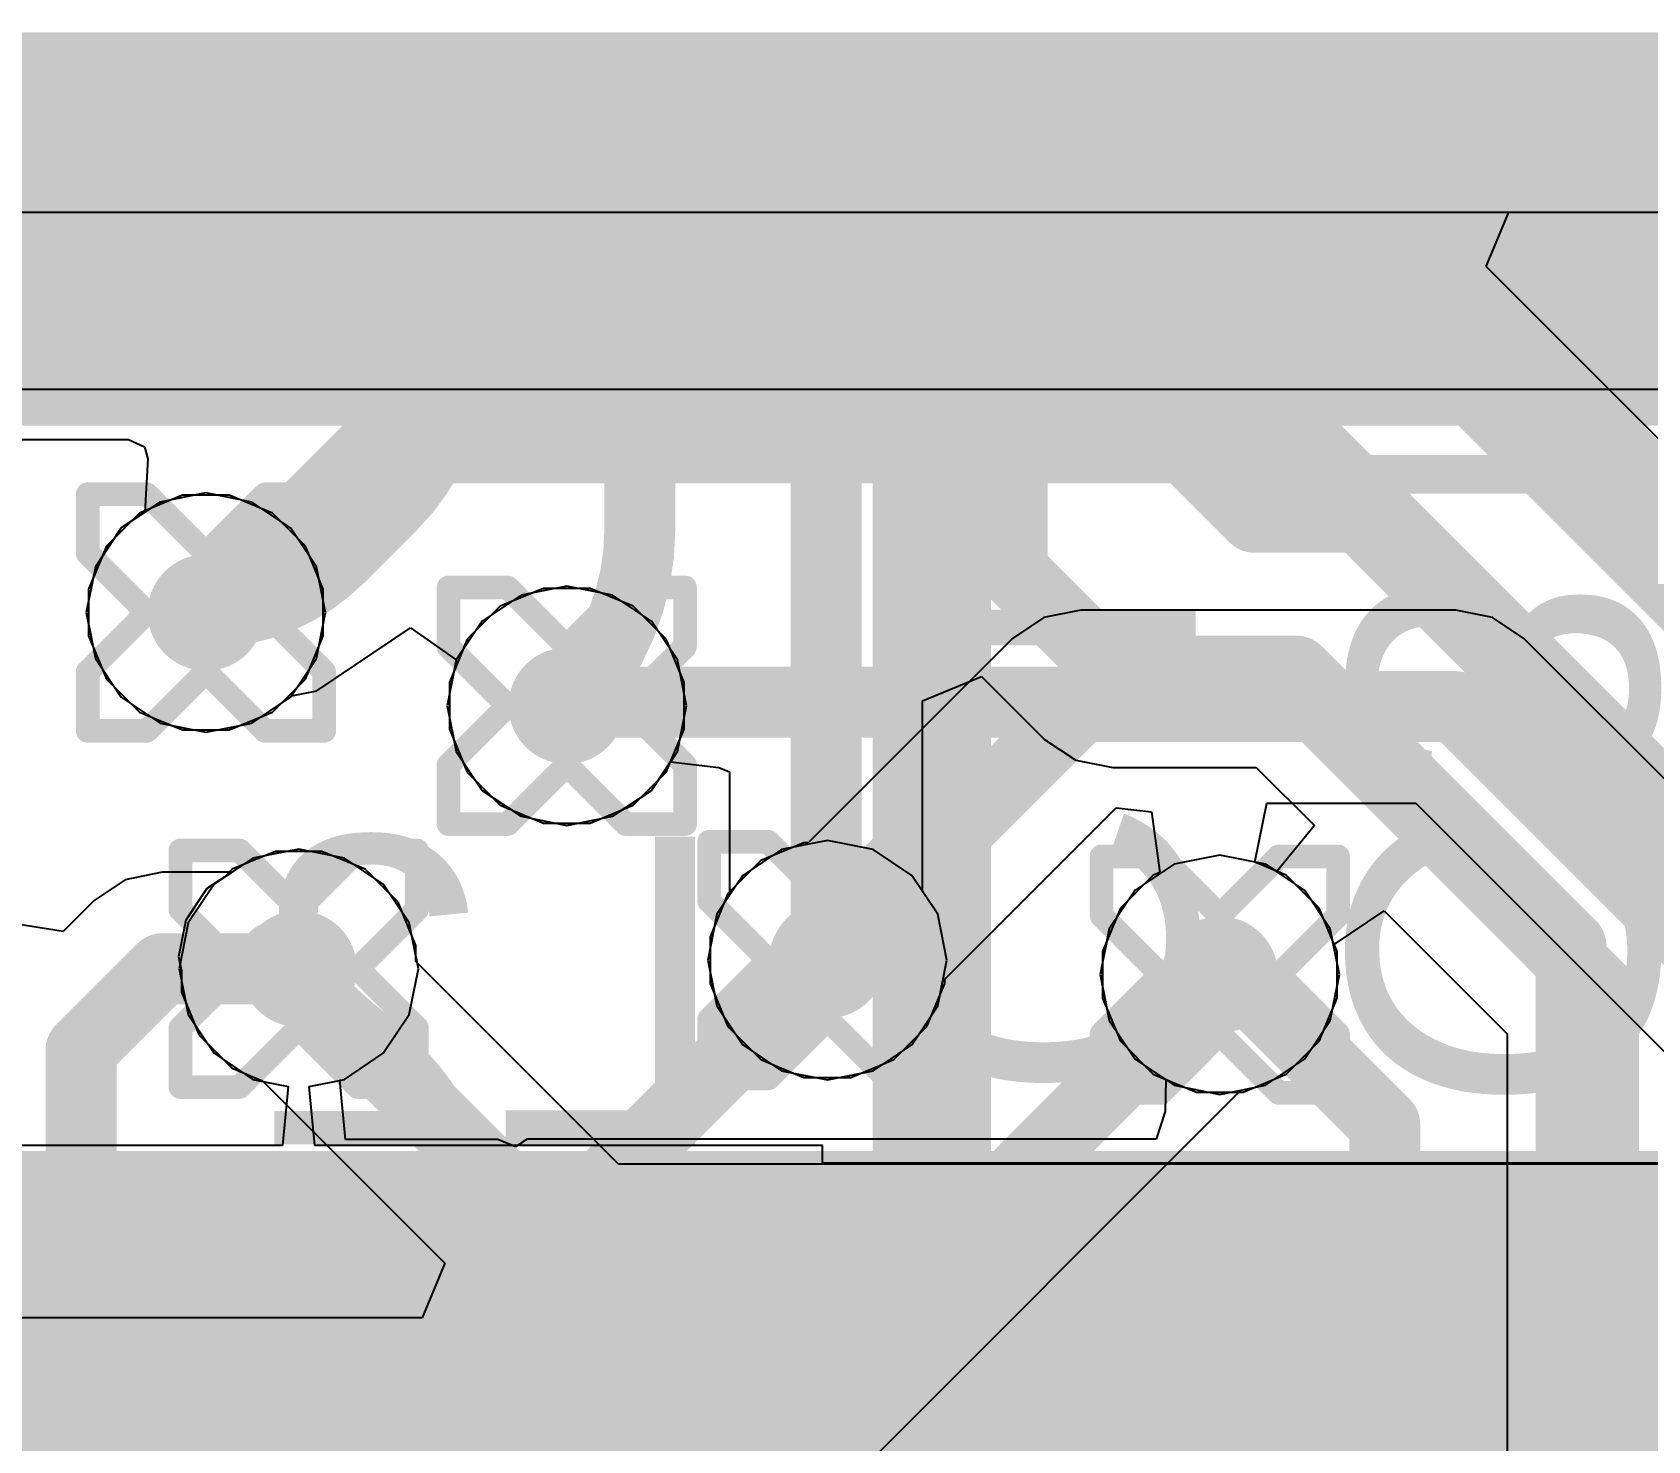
# Model space of a CAD drawing. Header units: inches. Extents: x 3 to 215, y 2 to 215.
# Drawn here: x 3.4126 to 3.5492, y 3.2759 to 3.395 of the extents above; entities that cross this region are included whole.
import ezdxf

# ---------------------------------------------------------------- set-up
doc = ezdxf.new("R2010")
doc.units = ezdxf.units.IN
doc.header["$MEASUREMENT"] = 0
for name, color, linetype in [('Board_Outline', 56, 'Continuous'), ('Bottom Layer', 5, 'Continuous'), ('Bottom Overlay', 54, 'Continuous'), ('Bottom Paste', 16, 'Continuous'), ('Bottom Solder', 6, 'Continuous'), ('Dimension', 6, 'Continuous'), ('Drill Drawing', 1, 'Continuous'), ('Layer 1', 16, 'Continuous'), ('Layer 2', 76, 'Continuous'), ('Top Layer', 1, 'Continuous'), ('Top Solder', 216, 'Continuous'), ('Via Holes', 16, 'Continuous')]:
    doc.layers.add(name, color=color, linetype=linetype)
doc.styles.add('Arial', font='', dxfattribs={"height": 0.2})
doc.styles.get('Arial').set_extended_font_data('Arial')

# ---------------------------------------------------------------- blocks, each defined once
blk = doc.blocks.new('WPN201610M1R0MT_B_11')
at = {"layer": 'Bottom Layer'}
for points in [[(-0.04134, 0.03346), (-0.01378, 0.03346), (-0.01378, -0.03346), (-0.04134, -0.03346)], [(0.01378, 0.03346), (0.04134, 0.03346), (0.04134, -0.03346), (0.01378, -0.03346)]]:
    blk.add_hatch(color=5, dxfattribs=at).paths.add_polyline_path(points)
at = {"layer": 'Bottom Paste'}
for points in [[(-0.04134, 0.03346), (-0.01378, 0.03346), (-0.01378, -0.03346), (-0.04134, -0.03346)], [(0.01378, 0.03346), (0.04134, 0.03346), (0.04134, -0.03346), (0.01378, -0.03346)]]:
    blk.add_hatch(color=16, dxfattribs=at).paths.add_polyline_path(points)
at = {"layer": 'Bottom Solder'}
for points in [[(-0.04534, 0.03746), (-0.00978, 0.03746), (-0.00978, -0.03746), (-0.04534, -0.03746)], [(0.00978, 0.03746), (0.04534, 0.03746), (0.04534, -0.03746), (0.00978, -0.03746)]]:
    blk.add_hatch(color=6, dxfattribs=at).paths.add_polyline_path(points)
at = {"layer": 'Bottom Overlay', "const_width": 0.005}
for points in [[(0.008, 0.034), (-0.009, 0.034)], [(0.008, -0.034), (-0.009, -0.034)]]:
    blk.add_lwpolyline(points, dxfattribs=at)
at = {"layer": 'Bottom Overlay', "const_width": 0.0025}
for points in [[(-0.01025, 0.034, 1), (-0.00775, 0.034, 1)], [(0.00675, 0.034, 1), (0.00925, 0.034, 1)], [(-0.01025, -0.034, 1), (-0.00775, -0.034, 1)], [(0.00675, -0.034, 1), (0.00925, -0.034, 1)]]:
    blk.add_lwpolyline(points, format="xyb", close=True, dxfattribs=at)
blk = doc.blocks.new('BM20B_0_8__24DS_0_4V_51__35')
at = {"layer": 'Top Layer'}
for points in [[(-0.07539, 0.05118), (-0.06634, 0.05118), (-0.06634, 0.03465), (-0.07539, 0.03465)], [(-0.05965, 0.05118), (-0.05059, 0.05118), (-0.05059, 0.03465), (-0.05965, 0.03465)], [(-0.0439, 0.05118), (-0.03484, 0.05118), (-0.03484, 0.03465), (-0.0439, 0.03465)], [(-0.02815, 0.05118), (-0.01909, 0.05118), (-0.01909, 0.03465), (-0.02815, 0.03465)], [(-0.0124, 0.05118), (-0.00335, 0.05118), (-0.00335, 0.03465), (-0.0124, 0.03465)], [(0.00335, 0.05118), (0.0124, 0.05118), (0.0124, 0.03465), (0.00335, 0.03465)], [(0.01909, 0.05118), (0.02815, 0.05118), (0.02815, 0.03465), (0.01909, 0.03465)], [(0.03484, 0.05118), (0.0439, 0.05118), (0.0439, 0.03465), (0.03484, 0.03465)], [(0.05059, 0.05118), (0.05965, 0.05118), (0.05965, 0.03465), (0.05059, 0.03465)], [(-0.07539, -0.03465), (-0.06634, -0.03465), (-0.06634, -0.05118), (-0.07539, -0.05118)], [(-0.05965, -0.03465), (-0.05059, -0.03465), (-0.05059, -0.05118), (-0.05965, -0.05118)], [(-0.0439, -0.03465), (-0.03484, -0.03465), (-0.03484, -0.05118), (-0.0439, -0.05118)], [(-0.02815, -0.03465), (-0.01909, -0.03465), (-0.01909, -0.05118), (-0.02815, -0.05118)], [(-0.0124, -0.03465), (-0.00335, -0.03465), (-0.00335, -0.05118), (-0.0124, -0.05118)], [(0.00335, -0.03465), (0.0124, -0.03465), (0.0124, -0.05118), (0.00335, -0.05118)], [(0.01909, -0.03465), (0.02815, -0.03465), (0.02815, -0.05118), (0.01909, -0.05118)], [(0.03484, -0.03465), (0.0439, -0.03465), (0.0439, -0.05118), (0.03484, -0.05118)], [(0.05059, -0.03465), (0.05965, -0.03465), (0.05965, -0.05118), (0.05059, -0.05118)]]:
    blk.add_hatch(color=1, dxfattribs=at).paths.add_polyline_path(points)
at = {"layer": 'Top Solder'}
for points in [[(-0.07939, 0.05518), (-0.06234, 0.05518), (-0.06234, 0.03065), (-0.07939, 0.03065)], [(-0.06365, 0.05518), (-0.04659, 0.05518), (-0.04659, 0.03065), (-0.06365, 0.03065)], [(-0.0479, 0.05518), (-0.03084, 0.05518), (-0.03084, 0.03065), (-0.0479, 0.03065)], [(-0.03215, 0.05518), (-0.01509, 0.05518), (-0.01509, 0.03065), (-0.03215, 0.03065)], [(-0.0164, 0.05518), (0.00065, 0.05518), (0.00065, 0.03065), (-0.0164, 0.03065)], [(-0.00065, 0.05518), (0.0164, 0.05518), (0.0164, 0.03065), (-0.00065, 0.03065)], [(0.01509, 0.05518), (0.03215, 0.05518), (0.03215, 0.03065), (0.01509, 0.03065)], [(0.03084, 0.05518), (0.0479, 0.05518), (0.0479, 0.03065), (0.03084, 0.03065)], [(0.04659, 0.05518), (0.06365, 0.05518), (0.06365, 0.03065), (0.04659, 0.03065)], [(-0.07939, -0.03065), (-0.06234, -0.03065), (-0.06234, -0.05518), (-0.07939, -0.05518)], [(-0.06365, -0.03065), (-0.04659, -0.03065), (-0.04659, -0.05518), (-0.06365, -0.05518)], [(-0.0479, -0.03065), (-0.03084, -0.03065), (-0.03084, -0.05518), (-0.0479, -0.05518)], [(-0.03215, -0.03065), (-0.01509, -0.03065), (-0.01509, -0.05518), (-0.03215, -0.05518)], [(-0.0164, -0.03065), (0.00065, -0.03065), (0.00065, -0.05518), (-0.0164, -0.05518)], [(-0.00065, -0.03065), (0.0164, -0.03065), (0.0164, -0.05518), (-0.00065, -0.05518)], [(0.01509, -0.03065), (0.03215, -0.03065), (0.03215, -0.05518), (0.01509, -0.05518)], [(0.03084, -0.03065), (0.0479, -0.03065), (0.0479, -0.05518), (0.03084, -0.05518)], [(0.04659, -0.03065), (0.06365, -0.03065), (0.06365, -0.05518), (0.04659, -0.05518)]]:
    blk.add_hatch(color=216, dxfattribs=at).paths.add_polyline_path(points)
blk = doc.blocks.new('C___0402_B_61')
at = {"layer": 'Bottom Layer'}
for points in [[(-0.0095, 0.0125), (-0.0095, -0.0125), (-0.0275, -0.0125), (-0.0275, 0.0125)], [(0.0275, 0.0125), (0.0275, -0.0125), (0.0095, -0.0125), (0.0095, 0.0125)]]:
    blk.add_hatch(color=5, dxfattribs=at).paths.add_polyline_path(points)
at = {"layer": 'Bottom Paste'}
for points in [[(-0.0095, 0.0125), (-0.0095, -0.0125), (-0.0275, -0.0125), (-0.0275, 0.0125)], [(0.0275, 0.0125), (0.0275, -0.0125), (0.0095, -0.0125), (0.0095, 0.0125)]]:
    blk.add_hatch(color=16, dxfattribs=at).paths.add_polyline_path(points)
at = {"layer": 'Bottom Solder'}
for points in [[(-0.00714, 0.01486), (-0.00714, -0.01486), (-0.02986, -0.01486), (-0.02986, 0.01486)], [(0.02986, 0.01486), (0.02986, -0.01486), (0.00714, -0.01486), (0.00714, 0.01486)]]:
    blk.add_hatch(color=6, dxfattribs=at).paths.add_polyline_path(points)
at = {"layer": 'Bottom Overlay', "const_width": 0.005}
for points in [[(-0.031, 0.016), (-0.011, 0.016)], [(-0.031, 0.016), (-0.031, -0.016)], [(0.011, 0.016), (0.031, 0.016)], [(0.031, 0.016), (0.031, -0.016)], [(-0.031, -0.016), (-0.011, -0.016)], [(0.011, -0.016), (0.031, -0.016)]]:
    blk.add_lwpolyline(points, dxfattribs=at)
at = {"layer": 'Bottom Overlay', "const_width": 0.0025}
for points in [[(-0.03225, 0.016, 1), (-0.02975, 0.016, 1)], [(-0.03225, 0.016, 1), (-0.02975, 0.016, 1)], [(-0.01225, 0.016, 1), (-0.00975, 0.016, 1)], [(0.00975, 0.016, 1), (0.01225, 0.016, 1)], [(0.02975, 0.016, 1), (0.03225, 0.016, 1)], [(0.02975, 0.016, 1), (0.03225, 0.016, 1)], [(-0.03225, -0.016, 1), (-0.02975, -0.016, 1)], [(-0.03225, -0.016, 1), (-0.02975, -0.016, 1)], [(-0.01225, -0.016, 1), (-0.00975, -0.016, 1)], [(0.00975, -0.016, 1), (0.01225, -0.016, 1)], [(0.02975, -0.016, 1), (0.03225, -0.016, 1)], [(0.02975, -0.016, 1), (0.03225, -0.016, 1)]]:
    blk.add_lwpolyline(points, format="xyb", close=True, dxfattribs=at)
blk = doc.blocks.new('C___0402_B_62')
at = {"layer": 'Bottom Layer'}
for points in [[(-0.0095, 0.0125), (-0.0095, -0.0125), (-0.0275, -0.0125), (-0.0275, 0.0125)], [(0.0275, 0.0125), (0.0275, -0.0125), (0.0095, -0.0125), (0.0095, 0.0125)]]:
    blk.add_hatch(color=5, dxfattribs=at).paths.add_polyline_path(points)
at = {"layer": 'Bottom Paste'}
for points in [[(-0.0095, 0.0125), (-0.0095, -0.0125), (-0.0275, -0.0125), (-0.0275, 0.0125)], [(0.0275, 0.0125), (0.0275, -0.0125), (0.0095, -0.0125), (0.0095, 0.0125)]]:
    blk.add_hatch(color=16, dxfattribs=at).paths.add_polyline_path(points)
at = {"layer": 'Bottom Solder'}
for points in [[(-0.00714, 0.01486), (-0.00714, -0.01486), (-0.02986, -0.01486), (-0.02986, 0.01486)], [(0.02986, 0.01486), (0.02986, -0.01486), (0.00714, -0.01486), (0.00714, 0.01486)]]:
    blk.add_hatch(color=6, dxfattribs=at).paths.add_polyline_path(points)
at = {"layer": 'Bottom Overlay', "const_width": 0.005}
for points in [[(-0.031, 0.016), (-0.011, 0.016)], [(-0.031, 0.016), (-0.031, -0.016)], [(0.011, 0.016), (0.031, 0.016)], [(0.031, 0.016), (0.031, -0.016)], [(-0.031, -0.016), (-0.011, -0.016)], [(0.011, -0.016), (0.031, -0.016)]]:
    blk.add_lwpolyline(points, dxfattribs=at)
at = {"layer": 'Bottom Overlay', "const_width": 0.0025}
for points in [[(-0.03225, 0.016, 1), (-0.02975, 0.016, 1)], [(-0.03225, 0.016, 1), (-0.02975, 0.016, 1)], [(-0.01225, 0.016, 1), (-0.00975, 0.016, 1)], [(0.00975, 0.016, 1), (0.01225, 0.016, 1)], [(0.02975, 0.016, 1), (0.03225, 0.016, 1)], [(0.02975, 0.016, 1), (0.03225, 0.016, 1)], [(-0.03225, -0.016, 1), (-0.02975, -0.016, 1)], [(-0.03225, -0.016, 1), (-0.02975, -0.016, 1)], [(-0.01225, -0.016, 1), (-0.00975, -0.016, 1)], [(0.00975, -0.016, 1), (0.01225, -0.016, 1)], [(0.02975, -0.016, 1), (0.03225, -0.016, 1)], [(0.02975, -0.016, 1), (0.03225, -0.016, 1)]]:
    blk.add_lwpolyline(points, format="xyb", close=True, dxfattribs=at)

msp = doc.modelspace()

# ---------------------------------------------------------------- hatches: boundary and pattern name
at = {"layer": 'Bottom Layer'}
h = msp.add_hatch(color=5, dxfattribs=at)
edge = h.paths.add_edge_path()
edge.add_arc((3.42732, 3.34595), 0.00492, 0, 360)
h = msp.add_hatch(color=5, dxfattribs=at)
edge = h.paths.add_edge_path()
edge.add_arc((3.45783, 3.33807), 0.00492, 0, 360)
h = msp.add_hatch(color=5, dxfattribs=at)
edge = h.paths.add_edge_path()
edge.add_arc((3.43516, 3.31584), 0.00492, 0, 360)
h = msp.add_hatch(color=5, dxfattribs=at)
edge = h.paths.add_edge_path()
edge.add_arc((3.47987, 3.31657), 0.00492, 0, 360)
h = msp.add_hatch(color=5, dxfattribs=at)
edge = h.paths.add_edge_path()
edge.add_arc((3.51305, 3.31534), 0.00492, 0, 360)
msp.add_hatch(color=5, dxfattribs=at).paths.add_polyline_path([(3.433, 3.274), (3.551, 3.274), (3.551, 3.294), (3.433, 3.294)])
at = {"layer": 'Layer 1'}
h = msp.add_hatch(color=16, dxfattribs=at)
edge = h.paths.add_edge_path()
edge.add_arc((3.42732, 3.34595), 0.00492, 0, 360)
h = msp.add_hatch(color=16, dxfattribs=at)
edge = h.paths.add_edge_path()
edge.add_arc((3.45783, 3.33807), 0.00492, 0, 360)
h = msp.add_hatch(color=16, dxfattribs=at)
edge = h.paths.add_edge_path()
edge.add_arc((3.43516, 3.31584), 0.00492, 0, 360)
h = msp.add_hatch(color=16, dxfattribs=at)
edge = h.paths.add_edge_path()
edge.add_arc((3.47987, 3.31657), 0.00492, 0, 360)
h = msp.add_hatch(color=16, dxfattribs=at)
edge = h.paths.add_edge_path()
edge.add_arc((3.51305, 3.31534), 0.00492, 0, 360)
at = {"layer": 'Layer 2'}
h = msp.add_hatch(color=76, dxfattribs=at)
edge = h.paths.add_edge_path()
edge.add_arc((3.42732, 3.34595), 0.00492, 0, 360)
h = msp.add_hatch(color=76, dxfattribs=at)
edge = h.paths.add_edge_path()
edge.add_arc((3.45783, 3.33807), 0.00492, 0, 360)
h = msp.add_hatch(color=76, dxfattribs=at)
edge = h.paths.add_edge_path()
edge.add_arc((3.43516, 3.31584), 0.00492, 0, 360)
h = msp.add_hatch(color=76, dxfattribs=at)
edge = h.paths.add_edge_path()
edge.add_arc((3.47987, 3.31657), 0.00492, 0, 360)
h = msp.add_hatch(color=76, dxfattribs=at)
edge = h.paths.add_edge_path()
edge.add_arc((3.51305, 3.31534), 0.00492, 0, 360)
at = {"layer": 'Top Layer'}
for points in [[(3.42076, 3.383), (3.367, 3.383), (3.367, 3.366), (3.42076, 3.366)], [(3.523, 3.366), (3.547, 3.366), (3.547, 3.382), (3.523, 3.382)], [(3.43251, 3.28053), (3.452, 3.28053), (3.452, 3.296), (3.43251, 3.296)]]:
    msp.add_hatch(color=1, dxfattribs=at).paths.add_polyline_path(points)
h = msp.add_hatch(color=1, dxfattribs=at)
edge = h.paths.add_edge_path()
edge.add_arc((3.42732, 3.34595), 0.00492, 0, 360)
h = msp.add_hatch(color=1, dxfattribs=at)
edge = h.paths.add_edge_path()
edge.add_arc((3.45783, 3.33807), 0.00492, 0, 360)
h = msp.add_hatch(color=1, dxfattribs=at)
edge = h.paths.add_edge_path()
edge.add_arc((3.43516, 3.31584), 0.00492, 0, 360)
h = msp.add_hatch(color=1, dxfattribs=at)
edge = h.paths.add_edge_path()
edge.add_arc((3.47987, 3.31657), 0.00492, 0, 360)
h = msp.add_hatch(color=1, dxfattribs=at)
edge = h.paths.add_edge_path()
edge.add_arc((3.51305, 3.31534), 0.00492, 0, 360)
at = {"layer": 'Via Holes'}
h = msp.add_hatch(color=7, dxfattribs=at)
edge = h.paths.add_edge_path()
edge.add_arc((3.42732, 3.34595), 0.00394, 0, 360)
h = msp.add_hatch(color=7, dxfattribs=at)
edge = h.paths.add_edge_path()
edge.add_arc((3.45783, 3.33807), 0.00394, 0, 360)
h = msp.add_hatch(color=7, dxfattribs=at)
edge = h.paths.add_edge_path()
edge.add_arc((3.43516, 3.31584), 0.00394, 0, 360)
h = msp.add_hatch(color=7, dxfattribs=at)
edge = h.paths.add_edge_path()
edge.add_arc((3.47987, 3.31657), 0.00394, 0, 360)
h = msp.add_hatch(color=7, dxfattribs=at)
edge = h.paths.add_edge_path()
edge.add_arc((3.51305, 3.31534), 0.00394, 0, 360)

# ---------------------------------------------------------------- linework, layer by layer
at = {"layer": 'Board_Outline', "const_width": 0.01}
msp.add_lwpolyline([(3.095, 3.39), (3.8824, 3.39)], dxfattribs=at)
at = {"layer": 'Bottom Layer'}
for p, q in [((3.38565, 3.36484), (3.55562, 3.36484)), ((3.42344, 3.35529), (3.42016, 3.3531)), ((3.42732, 3.35606), (3.42344, 3.35529)), ((3.43119, 3.35529), (3.42732, 3.35606)), ((3.43447, 3.3531), (3.43119, 3.35529)), ((3.42016, 3.3531), (3.41797, 3.34982)), ((3.43666, 3.34982), (3.43447, 3.3531)), ((3.41797, 3.34982), (3.4172, 3.34595)), ((3.43743, 3.34595), (3.43666, 3.34982)), ((3.45783, 3.34819), (3.45396, 3.34742)), ((3.46171, 3.34742), (3.45783, 3.34819)), ((3.45396, 3.34742), (3.45068, 3.34522)), ((3.46499, 3.34522), (3.46171, 3.34742)), ((3.4172, 3.34595), (3.41797, 3.34208)), ((3.43666, 3.34208), (3.43743, 3.34595)), ((3.45068, 3.34522), (3.44849, 3.34194)), ((3.46718, 3.34194), (3.46499, 3.34522)), ((3.41797, 3.34208), (3.42016, 3.3388)), ((3.43447, 3.3388), (3.43666, 3.34208)), ((3.44849, 3.34194), (3.44772, 3.33807)), ((3.46795, 3.33807), (3.46718, 3.34194)), ((3.42016, 3.3388), (3.42344, 3.3366)), ((3.43119, 3.3366), (3.43447, 3.3388)), ((3.44772, 3.33807), (3.44849, 3.3342)), ((3.46718, 3.3342), (3.46795, 3.33807)), ((3.42344, 3.3366), (3.42732, 3.33583)), ((3.42732, 3.33583), (3.43119, 3.3366)), ((3.44849, 3.3342), (3.45068, 3.33092)), ((3.46499, 3.33092), (3.46718, 3.3342)), ((3.45068, 3.33092), (3.45396, 3.32873)), ((3.46171, 3.32873), (3.46499, 3.33092)), ((3.45396, 3.32873), (3.45783, 3.32796)), ((3.45783, 3.32796), (3.46171, 3.32873)), ((3.47987, 3.32668), (3.476, 3.32591)), ((3.48374, 3.32591), (3.47987, 3.32668)), ((3.43129, 3.32518), (3.42801, 3.32299)), ((3.43516, 3.32595), (3.43129, 3.32518)), ((3.43903, 3.32518), (3.43516, 3.32595)), ((3.44231, 3.32299), (3.43903, 3.32518)), ((3.476, 3.32591), (3.47271, 3.32372)), ((3.48702, 3.32372), (3.48374, 3.32591)), ((3.51305, 3.32545), (3.50918, 3.32468)), ((3.51692, 3.32468), (3.51305, 3.32545)), ((3.47271, 3.32372), (3.47052, 3.32044)), ((3.48921, 3.32044), (3.48702, 3.32372)), ((3.50918, 3.32468), (3.50589, 3.32249)), ((3.5202, 3.32249), (3.51692, 3.32468)), ((3.42801, 3.32299), (3.42582, 3.31971)), ((3.44451, 3.31971), (3.44231, 3.32299)), ((3.50589, 3.32249), (3.5037, 3.31921)), ((3.52239, 3.31921), (3.5202, 3.32249)), ((3.42582, 3.31971), (3.42505, 3.31584)), ((3.44528, 3.31584), (3.44451, 3.31971)), ((3.47052, 3.32044), (3.46975, 3.31657)), ((3.48998, 3.31657), (3.48921, 3.32044)), ((3.5037, 3.31921), (3.50293, 3.31534)), ((3.52316, 3.31534), (3.52239, 3.31921)), ((3.42505, 3.31584), (3.42582, 3.31197)), ((3.44451, 3.31197), (3.44528, 3.31584)), ((3.46975, 3.31657), (3.47052, 3.3127)), ((3.48921, 3.3127), (3.48998, 3.31657)), ((3.50293, 3.31534), (3.5037, 3.31147)), ((3.52239, 3.31147), (3.52316, 3.31534)), ((3.47052, 3.3127), (3.47271, 3.30942)), ((3.48702, 3.30942), (3.48921, 3.3127)), ((3.42582, 3.31197), (3.42801, 3.30869)), ((3.44231, 3.30869), (3.44451, 3.31197)), ((3.5037, 3.31147), (3.50589, 3.30819)), ((3.5202, 3.30819), (3.52239, 3.31147)), ((3.42801, 3.30869), (3.43129, 3.30649)), ((3.43903, 3.30649), (3.44231, 3.30869)), ((3.47271, 3.30942), (3.476, 3.30722)), ((3.48374, 3.30722), (3.48702, 3.30942)), ((3.476, 3.30722), (3.47987, 3.30645)), ((3.47987, 3.30645), (3.48374, 3.30722)), ((3.50589, 3.30819), (3.50918, 3.30599)), ((3.51692, 3.30599), (3.5202, 3.30819)), ((3.43129, 3.30649), (3.43428, 3.3059)), ((3.43428, 3.3059), (3.43379, 3.3009)), ((3.43604, 3.3059), (3.43903, 3.30649)), ((3.43653, 3.3009), (3.43604, 3.3059)), ((3.50918, 3.30599), (3.51305, 3.30522)), ((3.51305, 3.30522), (3.51692, 3.30599)), ((3.43379, 3.3009), (3.40949, 3.3009)), ((3.47946, 3.3009), (3.43653, 3.3009)), ((3.47946, 3.29941), (3.47946, 3.3009)), ((3.551, 3.29941), (3.47946, 3.29941))]:
    msp.add_line(p, q, dxfattribs=at)
at = {"layer": 'Bottom Layer', "const_width": 0.006}
for points in [[(3.38, 3.373), (3.57586, 3.373)], [(3.4, 3.26), (3.42212, 3.28212)], [(3.42212, 3.28212), (3.455, 3.28212)]]:
    msp.add_lwpolyline(points, dxfattribs=at)
at = {"layer": 'Bottom Layer', "const_width": 0.003}
for points in [[(3.42062, 3.28212, 1), (3.42362, 3.28212, 1)], [(3.42062, 3.28212, 1), (3.42362, 3.28212, 1)], [(3.4535, 3.28212, 1), (3.4565, 3.28212, 1)]]:
    msp.add_lwpolyline(points, format="xyb", close=True, dxfattribs=at)
at = {"layer": 'Dimension', "const_width": 0.01}
msp.add_lwpolyline([(3.4887, 2.6026), (3.4887, 3.39)], dxfattribs=at)
at = {"layer": 'Dimension', "const_width": 0.005}
msp.add_lwpolyline([(3.4862, 3.39, 1), (3.4912, 3.39, 1)], format="xyb", close=True, dxfattribs=at)
at = {"layer": 'Drill Drawing', "const_width": 0.002}
for points in [[(3.41732, 3.35095), (3.41732, 3.35595)], [(3.41732, 3.35595), (3.42232, 3.35595)], [(3.42232, 3.35595), (3.42732, 3.35095)], [(3.42732, 3.35095), (3.43232, 3.35595)], [(3.43232, 3.35595), (3.43732, 3.35595)], [(3.43732, 3.35095), (3.43732, 3.35595)], [(3.41732, 3.35095), (3.42232, 3.34595)], [(3.43232, 3.34595), (3.43732, 3.35095)], [(3.44783, 3.34307), (3.44783, 3.34807)], [(3.44783, 3.34807), (3.45283, 3.34807)], [(3.45283, 3.34807), (3.45783, 3.34307)], [(3.45783, 3.34307), (3.46283, 3.34807)], [(3.46283, 3.34807), (3.46783, 3.34807)], [(3.46783, 3.34307), (3.46783, 3.34807)], [(3.41732, 3.34095), (3.42232, 3.34595)], [(3.43232, 3.34595), (3.43732, 3.34095)], [(3.44783, 3.34307), (3.45283, 3.33807)], [(3.46283, 3.33807), (3.46783, 3.34307)], [(3.41732, 3.33595), (3.41732, 3.34095)], [(3.42232, 3.33595), (3.42732, 3.34095)], [(3.42732, 3.34095), (3.43232, 3.33595)], [(3.43732, 3.33595), (3.43732, 3.34095)], [(3.44783, 3.33307), (3.45283, 3.33807)], [(3.46283, 3.33807), (3.46783, 3.33307)], [(3.41732, 3.33595), (3.42232, 3.33595)], [(3.43232, 3.33595), (3.43732, 3.33595)], [(3.44783, 3.32807), (3.44783, 3.33307)], [(3.45283, 3.32807), (3.45783, 3.33307)], [(3.45783, 3.33307), (3.46283, 3.32807)], [(3.46783, 3.32807), (3.46783, 3.33307)], [(3.44783, 3.32807), (3.45283, 3.32807)], [(3.46283, 3.32807), (3.46783, 3.32807)], [(3.46987, 3.32157), (3.46987, 3.32657)], [(3.46987, 3.32657), (3.47487, 3.32657)], [(3.47487, 3.32657), (3.47987, 3.32157)], [(3.47987, 3.32157), (3.48487, 3.32657)], [(3.48487, 3.32657), (3.48987, 3.32657)], [(3.48987, 3.32157), (3.48987, 3.32657)], [(3.42516, 3.32084), (3.42516, 3.32584)], [(3.42516, 3.32584), (3.43016, 3.32584)], [(3.43016, 3.32584), (3.43516, 3.32084)], [(3.43516, 3.32084), (3.44016, 3.32584)], [(3.44016, 3.32584), (3.44516, 3.32584)], [(3.44516, 3.32084), (3.44516, 3.32584)], [(3.50305, 3.32034), (3.50305, 3.32534)], [(3.50305, 3.32534), (3.50805, 3.32534)], [(3.50805, 3.32534), (3.51305, 3.32034)], [(3.51305, 3.32034), (3.51805, 3.32534)], [(3.51805, 3.32534), (3.52305, 3.32534)], [(3.52305, 3.32034), (3.52305, 3.32534)], [(3.46987, 3.32157), (3.47487, 3.31657)], [(3.48487, 3.31657), (3.48987, 3.32157)], [(3.42516, 3.32084), (3.43016, 3.31584)], [(3.44016, 3.31584), (3.44516, 3.32084)], [(3.50305, 3.32034), (3.50805, 3.31534)], [(3.51805, 3.31534), (3.52305, 3.32034)], [(3.42516, 3.31084), (3.43016, 3.31584)], [(3.44016, 3.31584), (3.44516, 3.31084)], [(3.46987, 3.31157), (3.47487, 3.31657)], [(3.48487, 3.31657), (3.48987, 3.31157)], [(3.50305, 3.31034), (3.50805, 3.31534)], [(3.51805, 3.31534), (3.52305, 3.31034)], [(3.46987, 3.30657), (3.46987, 3.31157)], [(3.47487, 3.30657), (3.47987, 3.31157)], [(3.47987, 3.31157), (3.48487, 3.30657)], [(3.48987, 3.30657), (3.48987, 3.31157)], [(3.42516, 3.30584), (3.42516, 3.31084)], [(3.43016, 3.30584), (3.43516, 3.31084)], [(3.43516, 3.31084), (3.44016, 3.30584)], [(3.44516, 3.30584), (3.44516, 3.31084)], [(3.50305, 3.30534), (3.50305, 3.31034)], [(3.50805, 3.30534), (3.51305, 3.31034)], [(3.51305, 3.31034), (3.51805, 3.30534)], [(3.52305, 3.30534), (3.52305, 3.31034)], [(3.46987, 3.30657), (3.47487, 3.30657)], [(3.48487, 3.30657), (3.48987, 3.30657)], [(3.42516, 3.30584), (3.43016, 3.30584)], [(3.44016, 3.30584), (3.44516, 3.30584)], [(3.50305, 3.30534), (3.50805, 3.30534)], [(3.51805, 3.30534), (3.52305, 3.30534)]]:
    msp.add_lwpolyline(points, dxfattribs=at)
at = {"layer": 'Drill Drawing', "const_width": 0.001}
for points in [[(3.41682, 3.35595, 1), (3.41782, 3.35595, 1)], [(3.41682, 3.35595, 1), (3.41782, 3.35595, 1)], [(3.42182, 3.35595, 1), (3.42282, 3.35595, 1)], [(3.42182, 3.35595, 1), (3.42282, 3.35595, 1)], [(3.43182, 3.35595, 1), (3.43282, 3.35595, 1)], [(3.43182, 3.35595, 1), (3.43282, 3.35595, 1)], [(3.43682, 3.35595, 1), (3.43782, 3.35595, 1)], [(3.43682, 3.35595, 1), (3.43782, 3.35595, 1)], [(3.41682, 3.35095, 1), (3.41782, 3.35095, 1)], [(3.41682, 3.35095, 1), (3.41782, 3.35095, 1)], [(3.42682, 3.35095, 1), (3.42782, 3.35095, 1)], [(3.42682, 3.35095, 1), (3.42782, 3.35095, 1)], [(3.43682, 3.35095, 1), (3.43782, 3.35095, 1)], [(3.43682, 3.35095, 1), (3.43782, 3.35095, 1)], [(3.44733, 3.34807, 1), (3.44833, 3.34807, 1)], [(3.44733, 3.34807, 1), (3.44833, 3.34807, 1)], [(3.45233, 3.34807, 1), (3.45333, 3.34807, 1)], [(3.45233, 3.34807, 1), (3.45333, 3.34807, 1)], [(3.46233, 3.34807, 1), (3.46333, 3.34807, 1)], [(3.46233, 3.34807, 1), (3.46333, 3.34807, 1)], [(3.46733, 3.34807, 1), (3.46833, 3.34807, 1)], [(3.46733, 3.34807, 1), (3.46833, 3.34807, 1)], [(3.42182, 3.34595, 1), (3.42282, 3.34595, 1)], [(3.42182, 3.34595, 1), (3.42282, 3.34595, 1)], [(3.43182, 3.34595, 1), (3.43282, 3.34595, 1)], [(3.43182, 3.34595, 1), (3.43282, 3.34595, 1)], [(3.44733, 3.34307, 1), (3.44833, 3.34307, 1)], [(3.44733, 3.34307, 1), (3.44833, 3.34307, 1)], [(3.45733, 3.34307, 1), (3.45833, 3.34307, 1)], [(3.45733, 3.34307, 1), (3.45833, 3.34307, 1)], [(3.46733, 3.34307, 1), (3.46833, 3.34307, 1)], [(3.46733, 3.34307, 1), (3.46833, 3.34307, 1)], [(3.41682, 3.34095, 1), (3.41782, 3.34095, 1)], [(3.41682, 3.34095, 1), (3.41782, 3.34095, 1)], [(3.42682, 3.34095, 1), (3.42782, 3.34095, 1)], [(3.42682, 3.34095, 1), (3.42782, 3.34095, 1)], [(3.43682, 3.34095, 1), (3.43782, 3.34095, 1)], [(3.43682, 3.34095, 1), (3.43782, 3.34095, 1)], [(3.45233, 3.33807, 1), (3.45333, 3.33807, 1)], [(3.45233, 3.33807, 1), (3.45333, 3.33807, 1)], [(3.46233, 3.33807, 1), (3.46333, 3.33807, 1)], [(3.46233, 3.33807, 1), (3.46333, 3.33807, 1)], [(3.41682, 3.33595, 1), (3.41782, 3.33595, 1)], [(3.41682, 3.33595, 1), (3.41782, 3.33595, 1)], [(3.42182, 3.33595, 1), (3.42282, 3.33595, 1)], [(3.42182, 3.33595, 1), (3.42282, 3.33595, 1)], [(3.43182, 3.33595, 1), (3.43282, 3.33595, 1)], [(3.43182, 3.33595, 1), (3.43282, 3.33595, 1)], [(3.43682, 3.33595, 1), (3.43782, 3.33595, 1)], [(3.43682, 3.33595, 1), (3.43782, 3.33595, 1)], [(3.44733, 3.33307, 1), (3.44833, 3.33307, 1)], [(3.44733, 3.33307, 1), (3.44833, 3.33307, 1)], [(3.45733, 3.33307, 1), (3.45833, 3.33307, 1)], [(3.45733, 3.33307, 1), (3.45833, 3.33307, 1)], [(3.46733, 3.33307, 1), (3.46833, 3.33307, 1)], [(3.46733, 3.33307, 1), (3.46833, 3.33307, 1)], [(3.44733, 3.32807, 1), (3.44833, 3.32807, 1)], [(3.44733, 3.32807, 1), (3.44833, 3.32807, 1)], [(3.45233, 3.32807, 1), (3.45333, 3.32807, 1)], [(3.45233, 3.32807, 1), (3.45333, 3.32807, 1)], [(3.46233, 3.32807, 1), (3.46333, 3.32807, 1)], [(3.46233, 3.32807, 1), (3.46333, 3.32807, 1)], [(3.46733, 3.32807, 1), (3.46833, 3.32807, 1)], [(3.46733, 3.32807, 1), (3.46833, 3.32807, 1)], [(3.46937, 3.32657, 1), (3.47037, 3.32657, 1)], [(3.46937, 3.32657, 1), (3.47037, 3.32657, 1)], [(3.47437, 3.32657, 1), (3.47537, 3.32657, 1)], [(3.47437, 3.32657, 1), (3.47537, 3.32657, 1)], [(3.48437, 3.32657, 1), (3.48537, 3.32657, 1)], [(3.48437, 3.32657, 1), (3.48537, 3.32657, 1)], [(3.48937, 3.32657, 1), (3.49037, 3.32657, 1)], [(3.48937, 3.32657, 1), (3.49037, 3.32657, 1)], [(3.42466, 3.32584, 1), (3.42566, 3.32584, 1)], [(3.42466, 3.32584, 1), (3.42566, 3.32584, 1)], [(3.42966, 3.32584, 1), (3.43066, 3.32584, 1)], [(3.42966, 3.32584, 1), (3.43066, 3.32584, 1)], [(3.43966, 3.32584, 1), (3.44066, 3.32584, 1)], [(3.43966, 3.32584, 1), (3.44066, 3.32584, 1)], [(3.44466, 3.32584, 1), (3.44566, 3.32584, 1)], [(3.44466, 3.32584, 1), (3.44566, 3.32584, 1)], [(3.50255, 3.32534, 1), (3.50355, 3.32534, 1)], [(3.50255, 3.32534, 1), (3.50355, 3.32534, 1)], [(3.50755, 3.32534, 1), (3.50855, 3.32534, 1)], [(3.50755, 3.32534, 1), (3.50855, 3.32534, 1)], [(3.51755, 3.32534, 1), (3.51855, 3.32534, 1)], [(3.51755, 3.32534, 1), (3.51855, 3.32534, 1)], [(3.52255, 3.32534, 1), (3.52355, 3.32534, 1)], [(3.52255, 3.32534, 1), (3.52355, 3.32534, 1)], [(3.46937, 3.32157, 1), (3.47037, 3.32157, 1)], [(3.46937, 3.32157, 1), (3.47037, 3.32157, 1)], [(3.47937, 3.32157, 1), (3.48037, 3.32157, 1)], [(3.47937, 3.32157, 1), (3.48037, 3.32157, 1)], [(3.48937, 3.32157, 1), (3.49037, 3.32157, 1)], [(3.48937, 3.32157, 1), (3.49037, 3.32157, 1)], [(3.42466, 3.32084, 1), (3.42566, 3.32084, 1)], [(3.42466, 3.32084, 1), (3.42566, 3.32084, 1)], [(3.43466, 3.32084, 1), (3.43566, 3.32084, 1)], [(3.43466, 3.32084, 1), (3.43566, 3.32084, 1)], [(3.44466, 3.32084, 1), (3.44566, 3.32084, 1)], [(3.44466, 3.32084, 1), (3.44566, 3.32084, 1)], [(3.50255, 3.32034, 1), (3.50355, 3.32034, 1)], [(3.50255, 3.32034, 1), (3.50355, 3.32034, 1)], [(3.51255, 3.32034, 1), (3.51355, 3.32034, 1)], [(3.51255, 3.32034, 1), (3.51355, 3.32034, 1)], [(3.52255, 3.32034, 1), (3.52355, 3.32034, 1)], [(3.52255, 3.32034, 1), (3.52355, 3.32034, 1)], [(3.42966, 3.31584, 1), (3.43066, 3.31584, 1)], [(3.42966, 3.31584, 1), (3.43066, 3.31584, 1)], [(3.43966, 3.31584, 1), (3.44066, 3.31584, 1)], [(3.43966, 3.31584, 1), (3.44066, 3.31584, 1)], [(3.47437, 3.31657, 1), (3.47537, 3.31657, 1)], [(3.47437, 3.31657, 1), (3.47537, 3.31657, 1)], [(3.48437, 3.31657, 1), (3.48537, 3.31657, 1)], [(3.48437, 3.31657, 1), (3.48537, 3.31657, 1)], [(3.50755, 3.31534, 1), (3.50855, 3.31534, 1)], [(3.50755, 3.31534, 1), (3.50855, 3.31534, 1)], [(3.51755, 3.31534, 1), (3.51855, 3.31534, 1)], [(3.51755, 3.31534, 1), (3.51855, 3.31534, 1)], [(3.46937, 3.31157, 1), (3.47037, 3.31157, 1)], [(3.46937, 3.31157, 1), (3.47037, 3.31157, 1)], [(3.47937, 3.31157, 1), (3.48037, 3.31157, 1)], [(3.47937, 3.31157, 1), (3.48037, 3.31157, 1)], [(3.48937, 3.31157, 1), (3.49037, 3.31157, 1)], [(3.48937, 3.31157, 1), (3.49037, 3.31157, 1)], [(3.42466, 3.31084, 1), (3.42566, 3.31084, 1)], [(3.42466, 3.31084, 1), (3.42566, 3.31084, 1)], [(3.43466, 3.31084, 1), (3.43566, 3.31084, 1)], [(3.43466, 3.31084, 1), (3.43566, 3.31084, 1)], [(3.44466, 3.31084, 1), (3.44566, 3.31084, 1)], [(3.44466, 3.31084, 1), (3.44566, 3.31084, 1)], [(3.50255, 3.31034, 1), (3.50355, 3.31034, 1)], [(3.50255, 3.31034, 1), (3.50355, 3.31034, 1)], [(3.51255, 3.31034, 1), (3.51355, 3.31034, 1)], [(3.51255, 3.31034, 1), (3.51355, 3.31034, 1)], [(3.52255, 3.31034, 1), (3.52355, 3.31034, 1)], [(3.52255, 3.31034, 1), (3.52355, 3.31034, 1)], [(3.46937, 3.30657, 1), (3.47037, 3.30657, 1)], [(3.46937, 3.30657, 1), (3.47037, 3.30657, 1)], [(3.47437, 3.30657, 1), (3.47537, 3.30657, 1)], [(3.47437, 3.30657, 1), (3.47537, 3.30657, 1)], [(3.48437, 3.30657, 1), (3.48537, 3.30657, 1)], [(3.48437, 3.30657, 1), (3.48537, 3.30657, 1)], [(3.48937, 3.30657, 1), (3.49037, 3.30657, 1)], [(3.48937, 3.30657, 1), (3.49037, 3.30657, 1)], [(3.42466, 3.30584, 1), (3.42566, 3.30584, 1)], [(3.42466, 3.30584, 1), (3.42566, 3.30584, 1)], [(3.42966, 3.30584, 1), (3.43066, 3.30584, 1)], [(3.42966, 3.30584, 1), (3.43066, 3.30584, 1)], [(3.43966, 3.30584, 1), (3.44066, 3.30584, 1)], [(3.43966, 3.30584, 1), (3.44066, 3.30584, 1)], [(3.44466, 3.30584, 1), (3.44566, 3.30584, 1)], [(3.44466, 3.30584, 1), (3.44566, 3.30584, 1)], [(3.50255, 3.30534, 1), (3.50355, 3.30534, 1)], [(3.50255, 3.30534, 1), (3.50355, 3.30534, 1)], [(3.50755, 3.30534, 1), (3.50855, 3.30534, 1)], [(3.50755, 3.30534, 1), (3.50855, 3.30534, 1)], [(3.51755, 3.30534, 1), (3.51855, 3.30534, 1)], [(3.51755, 3.30534, 1), (3.51855, 3.30534, 1)], [(3.52255, 3.30534, 1), (3.52355, 3.30534, 1)], [(3.52255, 3.30534, 1), (3.52355, 3.30534, 1)]]:
    msp.add_lwpolyline(points, format="xyb", close=True, dxfattribs=at)
at = {"layer": 'Layer 1'}
for p, q in [((3.39333, 3.3798), (3.56253, 3.3798)), ((3.42534, 3.35587), (3.4217, 3.35436)), ((3.42929, 3.35587), (3.42534, 3.35587)), ((3.43294, 3.35436), (3.42929, 3.35587)), ((3.4217, 3.35436), (3.4189, 3.35157)), ((3.43573, 3.35157), (3.43294, 3.35436)), ((3.4189, 3.35157), (3.41739, 3.34792)), ((3.43724, 3.34792), (3.43573, 3.35157)), ((3.41739, 3.34792), (3.41739, 3.34398)), ((3.43724, 3.34398), (3.43724, 3.34792)), ((3.45586, 3.34799), (3.45221, 3.34648)), ((3.45981, 3.34799), (3.45586, 3.34799)), ((3.46345, 3.34648), (3.45981, 3.34799)), ((3.45221, 3.34648), (3.44942, 3.34369)), ((3.46624, 3.34369), (3.46345, 3.34648)), ((3.49818, 3.34554), (3.49553, 3.34377)), ((3.5013, 3.34616), (3.49818, 3.34554)), ((3.533, 3.34616), (3.5013, 3.34616)), ((3.5013, 3.34616), (3.5013, 3.34616)), ((3.53612, 3.34554), (3.533, 3.34616)), ((3.533, 3.34616), (3.533, 3.34616)), ((3.53877, 3.34377), (3.53612, 3.34554)), ((3.41739, 3.34398), (3.4189, 3.34033)), ((3.43573, 3.34033), (3.43724, 3.34398)), ((3.44942, 3.34369), (3.44791, 3.34004)), ((3.46776, 3.34004), (3.46624, 3.34369)), ((3.49553, 3.34377), (3.47825, 3.32649)), ((3.49553, 3.34377), (3.49553, 3.34377)), ((3.56138, 3.32116), (3.53877, 3.34377)), ((3.4189, 3.34033), (3.4217, 3.33754)), ((3.43294, 3.33754), (3.43573, 3.34033)), ((3.44791, 3.34004), (3.44791, 3.3361)), ((3.46776, 3.3361), (3.46776, 3.34004)), ((3.4217, 3.33754), (3.42534, 3.33603)), ((3.42929, 3.33603), (3.43294, 3.33754)), ((3.42534, 3.33603), (3.42929, 3.33603)), ((3.44791, 3.3361), (3.44942, 3.33245)), ((3.46624, 3.33245), (3.46776, 3.3361)), ((3.44942, 3.33245), (3.45221, 3.32966)), ((3.46345, 3.32966), (3.46624, 3.33245)), ((3.45221, 3.32966), (3.45586, 3.32815)), ((3.45981, 3.32815), (3.46345, 3.32966)), ((3.48979, 3.31495), (3.50429, 3.32945)), ((3.50429, 3.32945), (3.50728, 3.3291)), ((3.50728, 3.3291), (3.50798, 3.32398)), ((3.51602, 3.32484), (3.51702, 3.32984)), ((3.51702, 3.32984), (3.52962, 3.32984)), ((3.52962, 3.32984), (3.55223, 3.30723)), ((3.45586, 3.32815), (3.45981, 3.32815)), ((3.47789, 3.32649), (3.47425, 3.32498)), ((3.47825, 3.32649), (3.47789, 3.32649)), ((3.43319, 3.32576), (3.42954, 3.32425)), ((3.43713, 3.32576), (3.43319, 3.32576)), ((3.44078, 3.32425), (3.43713, 3.32576)), ((3.47425, 3.32498), (3.47146, 3.32219)), ((3.51867, 3.32375), (3.51602, 3.32484)), ((3.42891, 3.32362), (3.42739, 3.32261)), ((3.42954, 3.32425), (3.42891, 3.32362)), ((3.44357, 3.32146), (3.44078, 3.32425)), ((3.50743, 3.32375), (3.50464, 3.32096)), ((3.50798, 3.32398), (3.50743, 3.32375)), ((3.52146, 3.32096), (3.51867, 3.32375)), ((3.42739, 3.32261), (3.42563, 3.31996)), ((3.47146, 3.32219), (3.46995, 3.31854)), ((3.44508, 3.31781), (3.44357, 3.32146)), ((3.50464, 3.32096), (3.50313, 3.31731)), ((3.52297, 3.31731), (3.52146, 3.32096)), ((3.42563, 3.31996), (3.425, 3.31684)), ((3.46995, 3.31854), (3.46995, 3.31459)), ((3.425, 3.31684), (3.42524, 3.31565)), ((3.44508, 3.31645), (3.44508, 3.31781)), ((3.50313, 3.31731), (3.50313, 3.31336)), ((3.52297, 3.31336), (3.52297, 3.31731)), ((3.42524, 3.31565), (3.42524, 3.31387)), ((3.46221, 3.29933), (3.44508, 3.31645)), ((3.42524, 3.31387), (3.42675, 3.31022)), ((3.46995, 3.31459), (3.47146, 3.31095)), ((3.48828, 3.31095), (3.48979, 3.31459)), ((3.48979, 3.31459), (3.48979, 3.31495)), ((3.50313, 3.31336), (3.50464, 3.30972)), ((3.52146, 3.30972), (3.52297, 3.31336)), ((3.42675, 3.31022), (3.42954, 3.30743)), ((3.47146, 3.31095), (3.47425, 3.30816)), ((3.48549, 3.30816), (3.48828, 3.31095)), ((3.50464, 3.30972), (3.50743, 3.30693)), ((3.51867, 3.30693), (3.52146, 3.30972)), ((3.42954, 3.30743), (3.43209, 3.30637)), ((3.47425, 3.30816), (3.47789, 3.30665)), ((3.48184, 3.30665), (3.48549, 3.30816)), ((3.43209, 3.30637), (3.44752, 3.29095)), ((3.47789, 3.30665), (3.48184, 3.30665)), ((3.50743, 3.30693), (3.51107, 3.30542)), ((3.51502, 3.30542), (3.51867, 3.30693)), ((3.51107, 3.30542), (3.51502, 3.30542)), ((3.66507, 3.29933), (3.46221, 3.29933)), ((3.44752, 3.29095), (3.4456, 3.28633)), ((3.4456, 3.28633), (3.33145, 3.28633))]:
    msp.add_line(p, q, dxfattribs=at)
at = {"layer": 'Layer 1', "const_width": 0.006}
for points in [[(3.47987, 3.31657), (3.5013, 3.338)], [(3.5013, 3.338), (3.533, 3.338)], [(3.533, 3.338), (3.558, 3.313)], [(3.43316, 3.31684), (3.45883, 3.29117)], [(3.45883, 3.29117), (3.69117, 3.29117)], [(3.33012, 3.27817), (3.66798, 3.27817)]]:
    msp.add_lwpolyline(points, dxfattribs=at)
at = {"layer": 'Layer 1', "const_width": 0.003}
for points in [[(3.4998, 3.338, 1), (3.5028, 3.338, 1)], [(3.4998, 3.338, 1), (3.5028, 3.338, 1)], [(3.5315, 3.338, 1), (3.5345, 3.338, 1)], [(3.5315, 3.338, 1), (3.5345, 3.338, 1)], [(3.43166, 3.31684, 1), (3.43466, 3.31684, 1)], [(3.47837, 3.31657, 1), (3.48137, 3.31657, 1)], [(3.45733, 3.29117, 1), (3.46033, 3.29117, 1)], [(3.45733, 3.29117, 1), (3.46033, 3.29117, 1)]]:
    msp.add_lwpolyline(points, format="xyb", close=True, dxfattribs=at)
at = {"layer": 'Layer 2'}
for p, q in [((3.53558, 3.37519), (3.5375, 3.3798)), ((3.5375, 3.3798), (3.56253, 3.3798)), ((3.65391, 3.25686), (3.53558, 3.37519)), ((3.52272, 3.3179), (3.52696, 3.32073)), ((3.52696, 3.32073), (3.53734, 3.31035)), ((3.52297, 3.31731), (3.52272, 3.3179)), ((3.52297, 3.31336), (3.52297, 3.31731)), ((3.52146, 3.30972), (3.52297, 3.31336)), ((3.53734, 3.31035), (3.53734, 3.16233)), ((3.51867, 3.30693), (3.52146, 3.30972)), ((3.51502, 3.30542), (3.51867, 3.30693)), ((3.46548, 3.25623), (3.51466, 3.30542)), ((3.51466, 3.30542), (3.51502, 3.30542))]:
    msp.add_line(p, q, dxfattribs=at)
at = {"layer": 'Layer 2', "const_width": 0.006}
for points in [[(3.40151, 3.35651), (3.423, 3.378)], [(3.423, 3.378), (3.52123, 3.378)], [(3.52123, 3.378), (3.65387, 3.24536)], [(3.42732, 3.34595), (3.44125, 3.35988)], [(3.44125, 3.35988), (3.52097, 3.35988)], [(3.52097, 3.35988), (3.63204, 3.24881)], [(3.45714, 3.33838), (3.52085, 3.33838)], [(3.52085, 3.33838), (3.5455, 3.31373)], [(3.4433, 3.28), (3.47987, 3.31657)], [(3.45971, 3.262), (3.51305, 3.31534)], [(3.5455, 3.15645), (3.5455, 3.31373)], [(3.35832, 3.28), (3.4433, 3.28)]]:
    msp.add_lwpolyline(points, dxfattribs=at)
at = {"layer": 'Layer 2', "const_width": 0.003}
for points in [[(3.4215, 3.378, 1), (3.4245, 3.378, 1)], [(3.4215, 3.378, 1), (3.4245, 3.378, 1)], [(3.51973, 3.378, 1), (3.52273, 3.378, 1)], [(3.51973, 3.378, 1), (3.52273, 3.378, 1)], [(3.43975, 3.35988, 1), (3.44275, 3.35988, 1)], [(3.43975, 3.35988, 1), (3.44275, 3.35988, 1)], [(3.51947, 3.35988, 1), (3.52247, 3.35988, 1)], [(3.51947, 3.35988, 1), (3.52247, 3.35988, 1)], [(3.42582, 3.34595, 1), (3.42882, 3.34595, 1)], [(3.45564, 3.33838, 1), (3.45864, 3.33838, 1)], [(3.51935, 3.33838, 1), (3.52235, 3.33838, 1)], [(3.51935, 3.33838, 1), (3.52235, 3.33838, 1)], [(3.47837, 3.31657, 1), (3.48137, 3.31657, 1)], [(3.51155, 3.31534, 1), (3.51455, 3.31534, 1)], [(3.544, 3.31373, 1), (3.547, 3.31373, 1)], [(3.544, 3.31373, 1), (3.547, 3.31373, 1)], [(3.4418, 3.28, 1), (3.4448, 3.28, 1)], [(3.4418, 3.28, 1), (3.4448, 3.28, 1)]]:
    msp.add_lwpolyline(points, format="xyb", close=True, dxfattribs=at)
at = {"layer": 'Top Layer'}
for p, q in [((3.39941, 3.36059), (3.42076, 3.36059)), ((3.42076, 3.36059), (3.42212, 3.35996)), ((3.42212, 3.35996), (3.42241, 3.35894)), ((3.42241, 3.35894), (3.42216, 3.35444)), ((3.42216, 3.35444), (3.42016, 3.3531)), ((3.42016, 3.3531), (3.41797, 3.34982)), ((3.41797, 3.34982), (3.4172, 3.34595)), ((3.4172, 3.34595), (3.41797, 3.34208)), ((3.43669, 3.33934), (3.44463, 3.34465)), ((3.44463, 3.34465), (3.44849, 3.34194)), ((3.41797, 3.34208), (3.42016, 3.3388)), ((3.44849, 3.34194), (3.44772, 3.33807)), ((3.48791, 3.33848), (3.49291, 3.34055)), ((3.49291, 3.34055), (3.49823, 3.33523)), ((3.42016, 3.3388), (3.42344, 3.3366)), ((3.43119, 3.3366), (3.43447, 3.3388)), ((3.43447, 3.3388), (3.43455, 3.33892)), ((3.43455, 3.33892), (3.43669, 3.33934)), ((3.48791, 3.32238), (3.48791, 3.33848)), ((3.44772, 3.33807), (3.44849, 3.3342)), ((3.42344, 3.3366), (3.42732, 3.33583)), ((3.42732, 3.33583), (3.43119, 3.3366)), ((3.49823, 3.33523), (3.50088, 3.33346)), ((3.44849, 3.3342), (3.45068, 3.33092)), ((3.46499, 3.33092), (3.4666, 3.33333)), ((3.4666, 3.33333), (3.4707, 3.33285)), ((3.50088, 3.33346), (3.504, 3.33284)), ((3.4707, 3.33285), (3.4716, 3.3325)), ((3.4716, 3.3325), (3.4716, 3.32205)), ((3.504, 3.33284), (3.504, 3.33284)), ((3.504, 3.33284), (3.51614, 3.33284)), ((3.51614, 3.33284), (3.52105, 3.32794)), ((3.45068, 3.33092), (3.45396, 3.32873)), ((3.46171, 3.32873), (3.46499, 3.33092)), ((3.45396, 3.32873), (3.45783, 3.32796)), ((3.45783, 3.32796), (3.46171, 3.32873)), ((3.52105, 3.32794), (3.51786, 3.32405)), ((3.43129, 3.32518), (3.42951, 3.324)), ((3.43516, 3.32595), (3.43129, 3.32518)), ((3.43903, 3.32518), (3.43516, 3.32595)), ((3.44231, 3.32299), (3.43903, 3.32518)), ((3.51305, 3.32545), (3.50918, 3.32468)), ((3.51692, 3.32468), (3.51305, 3.32545)), ((3.42363, 3.324), (3.4205, 3.32337)), ((3.42951, 3.324), (3.42363, 3.324)), ((3.42363, 3.324), (3.42363, 3.324)), ((3.50918, 3.32468), (3.50589, 3.32249)), ((3.51786, 3.32405), (3.51692, 3.32468)), ((3.4205, 3.32337), (3.41786, 3.32161)), ((3.44451, 3.31971), (3.44231, 3.32299)), ((3.48921, 3.32044), (3.48791, 3.32238)), ((3.50589, 3.32249), (3.5037, 3.31921)), ((3.41786, 3.32161), (3.41524, 3.31899)), ((3.4716, 3.32205), (3.47052, 3.32044)), ((3.41524, 3.31899), (3.40913, 3.31995)), ((3.44528, 3.31584), (3.44451, 3.31971)), ((3.47052, 3.32044), (3.46975, 3.31657)), ((3.48998, 3.31657), (3.48921, 3.32044)), ((3.5037, 3.31921), (3.50293, 3.31534)), ((3.44451, 3.31197), (3.44528, 3.31584)), ((3.46975, 3.31657), (3.47052, 3.3127)), ((3.48921, 3.3127), (3.48998, 3.31657)), ((3.50293, 3.31534), (3.5037, 3.31147)), ((3.47052, 3.3127), (3.47271, 3.30942)), ((3.48702, 3.30942), (3.48921, 3.3127)), ((3.44231, 3.30869), (3.44451, 3.31197)), ((3.5037, 3.31147), (3.50589, 3.30819)), ((3.43903, 3.30649), (3.44231, 3.30869)), ((3.47271, 3.30942), (3.476, 3.30722)), ((3.48374, 3.30722), (3.48702, 3.30942)), ((3.476, 3.30722), (3.47987, 3.30645)), ((3.47987, 3.30645), (3.48374, 3.30722)), ((3.50589, 3.30819), (3.5085, 3.30644)), ((3.43863, 3.30641), (3.43903, 3.30649)), ((3.43912, 3.30141), (3.43863, 3.30641)), ((3.5085, 3.30644), (3.50844, 3.30376)), ((3.50844, 3.30376), (3.50767, 3.30144)), ((3.452, 3.30141), (3.43912, 3.30141)), ((3.4535, 3.30079), (3.452, 3.30141)), ((3.45448, 3.30144), (3.4535, 3.30079)), ((3.50767, 3.30144), (3.45448, 3.30144)), ((3.45448, 3.30144), (3.45448, 3.30144))]:
    msp.add_line(p, q, dxfattribs=at)
at = {"layer": 'Top Layer', "const_width": 0.006}
for points in [[(3.41576, 3.373), (3.41676, 3.374)], [(3.44673, 3.37247), (3.44826, 3.374)], [(3.44826, 3.3677), (3.44826, 3.374)], [(3.46374, 3.37373), (3.46401, 3.374)], [(3.46401, 3.35298), (3.46401, 3.374)], [(3.47976, 3.31768), (3.47976, 3.374)], [(3.4955, 3.3495), (3.4955, 3.374)], [(3.51125, 3.35875), (3.51125, 3.374)], [(3.54275, 3.374), (3.54428, 3.36873)], [(3.54428, 3.36873), (3.5445, 3.36186)], [(3.5445, 3.36186), (3.56138, 3.34498)], [(3.51125, 3.35875), (3.516, 3.354)], [(3.44218, 3.35418), (3.443, 3.355)], [(3.43864, 3.35064), (3.44218, 3.35418)], [(3.516, 3.354), (3.52491, 3.354)], [(3.52491, 3.354), (3.5585, 3.32041)], [(3.4955, 3.3495), (3.504, 3.341)], [(3.504, 3.341), (3.51952, 3.341)], [(3.51952, 3.341), (3.54275, 3.31777)], [(3.54275, 3.28817), (3.54275, 3.31777)], [(3.41676, 3.30898), (3.42363, 3.31584)], [(3.42363, 3.31584), (3.43516, 3.31584)], [(3.51305, 3.31534), (3.51434, 3.31534)], [(3.51434, 3.31534), (3.527, 3.30268)], [(3.41676, 3.28817), (3.41676, 3.30898)], [(3.527, 3.28817), (3.527, 3.30268)], [(3.43251, 3.27289), (3.43251, 3.28817)], [(3.46401, 3.26861), (3.46401, 3.28817)], [(3.47976, 3.27124), (3.47976, 3.28817)], [(3.51125, 3.27275), (3.51125, 3.28817)], [(3.54275, 3.26825), (3.54275, 3.28817)]]:
    msp.add_lwpolyline(points, dxfattribs=at)
at = {"layer": 'Top Layer', "const_width": 0.003}
for points in [[(3.41526, 3.374, 1), (3.41826, 3.374, 1)], [(3.44676, 3.374, 1), (3.44976, 3.374, 1)], [(3.44676, 3.374, 1), (3.44976, 3.374, 1)], [(3.46224, 3.37373, 1), (3.46524, 3.37373, 1)], [(3.46251, 3.374, 1), (3.46551, 3.374, 1)], [(3.46251, 3.374, 1), (3.46551, 3.374, 1)], [(3.47826, 3.374, 1), (3.48126, 3.374, 1)], [(3.494, 3.374, 1), (3.497, 3.374, 1)], [(3.50975, 3.374, 1), (3.51275, 3.374, 1)], [(3.54125, 3.374, 1), (3.54425, 3.374, 1)], [(3.41426, 3.373, 1), (3.41726, 3.373, 1)], [(3.44523, 3.37247, 1), (3.44823, 3.37247, 1)], [(3.54278, 3.36873, 1), (3.54578, 3.36873, 1)], [(3.54278, 3.36873, 1), (3.54578, 3.36873, 1)], [(3.44676, 3.3677, 1), (3.44976, 3.3677, 1)], [(3.44676, 3.3677, 1), (3.44976, 3.3677, 1)], [(3.543, 3.36186, 1), (3.546, 3.36186, 1)], [(3.543, 3.36186, 1), (3.546, 3.36186, 1)], [(3.50975, 3.35875, 1), (3.51275, 3.35875, 1)], [(3.50975, 3.35875, 1), (3.51275, 3.35875, 1)], [(3.4415, 3.355, 1), (3.4445, 3.355, 1)], [(3.4415, 3.355, 1), (3.4445, 3.355, 1)], [(3.44068, 3.35418, 1), (3.44368, 3.35418, 1)], [(3.44068, 3.35418, 1), (3.44368, 3.35418, 1)], [(3.5145, 3.354, 1), (3.5175, 3.354, 1)], [(3.5145, 3.354, 1), (3.5175, 3.354, 1)], [(3.52341, 3.354, 1), (3.52641, 3.354, 1)], [(3.52341, 3.354, 1), (3.52641, 3.354, 1)], [(3.46251, 3.35298, 1), (3.46551, 3.35298, 1)], [(3.46251, 3.35298, 1), (3.46551, 3.35298, 1)], [(3.43714, 3.35064, 1), (3.44014, 3.35064, 1)], [(3.43714, 3.35064, 1), (3.44014, 3.35064, 1)], [(3.494, 3.3495, 1), (3.497, 3.3495, 1)], [(3.494, 3.3495, 1), (3.497, 3.3495, 1)], [(3.42582, 3.34595, 1), (3.42882, 3.34595, 1)], [(3.5025, 3.341, 1), (3.5055, 3.341, 1)], [(3.5025, 3.341, 1), (3.5055, 3.341, 1)], [(3.51802, 3.341, 1), (3.52102, 3.341, 1)], [(3.51802, 3.341, 1), (3.52102, 3.341, 1)], [(3.45633, 3.33807, 1), (3.45933, 3.33807, 1)], [(3.54125, 3.31777, 1), (3.54425, 3.31777, 1)], [(3.54125, 3.31777, 1), (3.54425, 3.31777, 1)], [(3.47826, 3.31768, 1), (3.48126, 3.31768, 1)], [(3.42213, 3.31584, 1), (3.42513, 3.31584, 1)], [(3.42213, 3.31584, 1), (3.42513, 3.31584, 1)], [(3.43366, 3.31584, 1), (3.43666, 3.31584, 1)], [(3.51155, 3.31534, 1), (3.51455, 3.31534, 1)], [(3.51284, 3.31534, 1), (3.51584, 3.31534, 1)], [(3.51284, 3.31534, 1), (3.51584, 3.31534, 1)], [(3.41526, 3.30898, 1), (3.41826, 3.30898, 1)], [(3.41526, 3.30898, 1), (3.41826, 3.30898, 1)], [(3.5255, 3.30268, 1), (3.5285, 3.30268, 1)], [(3.5255, 3.30268, 1), (3.5285, 3.30268, 1)], [(3.41526, 3.28817, 1), (3.41826, 3.28817, 1)], [(3.43101, 3.28817, 1), (3.43401, 3.28817, 1)], [(3.46251, 3.28817, 1), (3.46551, 3.28817, 1)], [(3.47826, 3.28817, 1), (3.48126, 3.28817, 1)], [(3.50975, 3.28817, 1), (3.51275, 3.28817, 1)], [(3.5255, 3.28817, 1), (3.5285, 3.28817, 1)], [(3.54125, 3.28817, 1), (3.54425, 3.28817, 1)], [(3.54125, 3.28817, 1), (3.54425, 3.28817, 1)]]:
    msp.add_lwpolyline(points, format="xyb", close=True, dxfattribs=at)
at = {"layer": 'Top Layer', "const_width": 0.006}
for points in [[(3.44826, 3.3677, -0.198912), (3.443, 3.355)], [(3.46401, 3.35298, -0.198912), (3.45783, 3.33807)], [(3.43864, 3.35064, -0.198912), (3.42732, 3.34595)]]:
    msp.add_lwpolyline(points, format="xyb", dxfattribs=at)

# ---------------------------------------------------------------- block references
msp.add_blockref('BM20B_0_8__24DS_0_4V_51__35', (3.48763, 3.33109))
for name, p, rotation in [('WPN201610M1R0MT_B_11', (3.441, 3.25456), 270), ('C___0402_B_61', (3.499, 3.266), 90), ('C___0402_B_62', (3.538, 3.266), 90)]:
    msp.add_blockref(name, p, dxfattribs=dict(rotation=rotation))

# ---------------------------------------------------------------- texts
at = {"layer": 'Bottom Overlay', "style": 'Arial', "text_generation_flag": 2}
for s, height, p in [('R12', 0.03, (3.59849, 3.356)), ('L2', 0.026, (3.47166, 3.301))]:
    msp.add_text(s, height=height, dxfattribs=at).set_placement(p)
for s, p in [('C4', (3.485, 3.30434)), ('C3', (3.524, 3.30334))]:
    msp.add_text(s, height=0.026, rotation=270, dxfattribs=at).set_placement(p)

doc.saveas('drawing.dxf')
